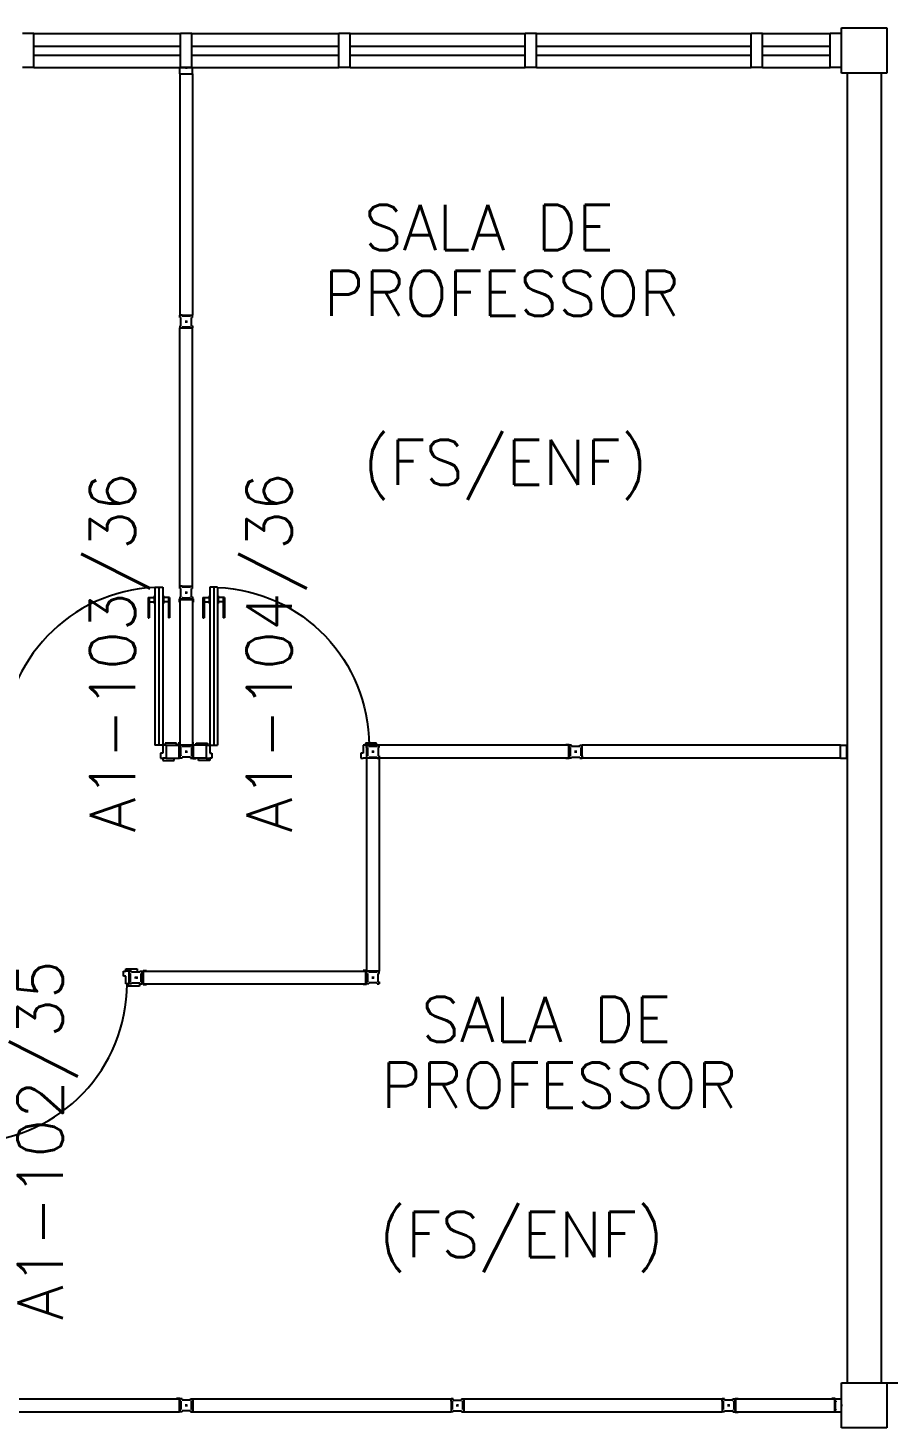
# Model space of a CAD drawing. Header units: millimetres. Extents: x 4436 to 4619, y 1272 to 1428.
# Drawn here: x 4537.76 to 4541.57, y 1304.7 to 1310.9 of the extents above; entities that cross this region are included whole.
import ezdxf

# ---------------------------------------------------------------- set-up
doc = ezdxf.new("R2010")
doc.units = ezdxf.units.MM
for name, color, linetype in [('ALV', 2, 'Continuous'), ('DIV', 2, 'Continuous'), ('DIV2', 2, 'Continuous'), ('DIVC', 2, 'Continuous'), ('ENDEREÇO', 2, 'Continuous'), ('ESTR', 3, 'Continuous'), ('JANELA', 1, 'Continuous'), ('MACANETA', 2, 'Continuous'), ('PORTA', 2, 'Continuous'), ('TEXTO', 2, 'Continuous')]:
    doc.layers.add(name, color=color, linetype=linetype)
doc.styles.add('UNB1-100', font='simplex.shx', dxfattribs={"height": 0.2})

# ---------------------------------------------------------------- blocks, each defined once
blk = doc.blocks.new('DIV12')
for p, q in [((-0.0051, 0), (0.0051, 0)), ((0, -0.0051), (0, 0.0051)), ((0.0285, 0.0285), (1.1715, 0.0285)), ((0.0285, -0.0285), (0.0285, 0.0285)), ((1.1715, -0.0285), (1.1715, 0.0285)), ((1.1949, 0), (1.2051, 0)), ((1.2, -0.0051), (1.2, 0.0051)), ((0.0285, -0.0285), (1.1715, -0.0285))]:
    blk.add_line(p, q)
blk = doc.blocks.new('MTT')
for p, q in [((-0.0285, 0.0185), (-0.0285, 0.0285)), ((-0.0185, 0.0285), (-0.0285, 0.0285)), ((-0.0235, 0.0185), (-0.0285, 0.0185)), ((-0.0235, 0.0185), (-0.0235, -0.0185)), ((-0.0185, 0.0235), (-0.0185, 0.0285)), ((-0.0185, 0.0235), (0.0185, 0.0235)), ((-0.0049, 0), (0.0049, 0)), ((0, -0.0049), (0, 0.0049)), ((0.0185, 0.0235), (0.0185, 0.0285)), ((0.0185, 0.0285), (0.0285, 0.0285)), ((0.0235, 0.0185), (0.0285, 0.0185)), ((0.0235, 0.0185), (0.0235, -0.0185)), ((0.0285, 0.0185), (0.0285, 0.0285)), ((-0.0285, -0.0185), (-0.0235, -0.0185)), ((-0.0285, -0.0185), (-0.0285, -0.0285)), ((-0.0185, -0.0285), (-0.0285, -0.0285)), ((0.0185, -0.0235), (-0.0185, -0.0235)), ((-0.0185, -0.0235), (-0.0185, -0.0285)), ((0.0185, -0.0235), (0.0185, -0.0285)), ((0.0185, -0.0285), (0.0285, -0.0285)), ((0.0285, -0.0185), (0.0235, -0.0185)), ((0.0285, -0.0185), (0.0285, -0.0285))]:
    blk.add_line(p, q)
blk = doc.blocks.new('IMTT')
for p, q in [((-0.0049, 0), (0.0049, 0)), ((0.0285, 0.0285), (0, 0.0285)), ((0, -0.0285), (0, 0.0285)), ((0.0285, -0.0285), (0, -0.0285))]:
    blk.add_line(p, q)
blk = doc.blocks.new('DOOR70')
at = {"layer": 'MACANETA', "color": 1}
for p, q in [((-0.015, -0.565), (-0.01, -0.565)), ((-0.015, -0.655), (-0.015, -0.565)), ((-0.01, -0.655), (-0.01, -0.565)), ((0.08, -0.565), (0.075, -0.565)), ((0.075, -0.655), (0.075, -0.565)), ((0.08, -0.655), (0.08, -0.565)), ((-0.015, -0.655), (0.012, -0.655)), ((-0.01, -0.635), (0.012, -0.635)), ((0.012, -0.6625), (0.012, -0.6275)), ((0.012, -0.6275), (0.015, -0.6275)), ((0.012, -0.6625), (0.015, -0.6625)), ((0.053, -0.6275), (0.05, -0.6275)), ((0.053, -0.6625), (0.05, -0.6625)), ((0.053, -0.6625), (0.053, -0.6275)), ((0.075, -0.635), (0.053, -0.635)), ((0.08, -0.655), (0.053, -0.655))]:
    blk.add_line(p, q, dxfattribs=at)
at = {"layer": 'PORTA'}
for p, q in [((0.015, -0.7), (0.015, 0)), ((0.015, 0), (0.05, 0)), ((0.05, -0.7), (0.05, 0)), ((0.05, -0.7), (0.015, -0.7))]:
    blk.add_line(p, q, dxfattribs=at)
at = {"layer": 'PORTA', "color": 1}
blk.add_arc((0.02, 0), 0.7, 272.4563, 0, dxfattribs=at)
blk = doc.blocks.new('DIV10')
for p, q in [((-0.0051, 0), (0.0051, 0)), ((0, -0.0051), (0, 0.0051)), ((0.0285, 0.0285), (0.9715, 0.0285)), ((0.0285, -0.0285), (0.0285, 0.0285)), ((0.9715, -0.0285), (0.9715, 0.0285)), ((0.9949, 0), (1.0051, 0)), ((1, -0.0051), (1, 0.0051)), ((0.0285, -0.0285), (0.9715, -0.0285))]:
    blk.add_line(p, q)
blk = doc.blocks.new('DIV123')
for p, q in [((0.0051, 1.125), (-0.0051, 1.125)), ((0, 1.1199), (0, 1.1301)), ((-0.0285, 0.0285), (-0.0285, 1.0965)), ((0.0285, 1.0965), (-0.0285, 1.0965)), ((0.0285, 0.0285), (0.0285, 1.0965)), ((0.0285, 0.0285), (-0.0285, 0.0285)), ((0.0051, 0), (-0.0051, 0)), ((0, -0.0051), (0, 0.0051))]:
    blk.add_line(p, q)

msp = doc.modelspace()

# ---------------------------------------------------------------- linework, layer by layer
at = {"layer": 'ALV'}
for p, q in [((4537.78941, 1310.87345), (4537.73941, 1310.87345)), ((4537.78941, 1310.72345), (4537.78941, 1310.87345)), ((4538.43941, 1310.72345), (4538.43941, 1310.87345)), ((4538.48941, 1310.87345), (4538.43941, 1310.87345)), ((4538.48941, 1310.72345), (4538.48941, 1310.87345)), ((4539.13941, 1310.72345), (4539.13941, 1310.87345)), ((4539.18941, 1310.87345), (4539.13941, 1310.87345)), ((4539.18941, 1310.72345), (4539.18941, 1310.87345)), ((4539.96441, 1310.72345), (4539.96441, 1310.87345)), ((4540.01441, 1310.87345), (4539.96441, 1310.87345)), ((4540.01441, 1310.72345), (4540.01441, 1310.87345)), ((4540.96441, 1310.72345), (4540.96441, 1310.87345)), ((4541.01441, 1310.87345), (4540.96441, 1310.87345)), ((4541.01441, 1310.72345), (4541.01441, 1310.87345)), ((4541.31441, 1310.72345), (4541.31441, 1310.87345)), ((4541.36441, 1310.87345), (4541.31441, 1310.87345)), ((4537.78941, 1310.72345), (4537.73941, 1310.72345)), ((4538.48941, 1310.72345), (4538.43941, 1310.72345)), ((4539.18941, 1310.72345), (4539.13941, 1310.72345)), ((4540.01441, 1310.72345), (4539.96441, 1310.72345)), ((4541.01441, 1310.72345), (4540.96441, 1310.72345)), ((4541.36441, 1310.72345), (4541.31441, 1310.72345)), ((4541.38941, 1310.69845), (4541.38941, 1304.89845)), ((4541.53941, 1310.69845), (4541.53941, 1304.89845)), ((4541.56441, 1304.89845), (4545.53941, 1304.89845)), ((4541.56441, 1304.89845), (4543.53941, 1304.89845))]:
    msp.add_line(p, q, dxfattribs=at)
at = {"layer": 'DIV'}
for p, q in [((4538.34356, 1308.42195), (4538.34356, 1307.72195)), ((4538.58599, 1308.42195), (4538.58599, 1307.72195))]:
    msp.add_line(p, q, dxfattribs=at)
at = {"layer": 'DIV2'}
for p, q in [((4538.45931, 1308.39851), (4538.46951, 1308.39851)), ((4538.46441, 1308.39341), (4538.46441, 1308.40361)), ((4538.43391, 1308.37001), (4538.43391, 1308.35563)), ((4538.43391, 1308.37001), (4538.44591, 1308.37001)), ((4538.43591, 1308.35563), (4538.43391, 1308.35563)), ((4538.43591, 1308.36801), (4538.43591, 1307.72401)), ((4538.43591, 1308.36801), (4538.49291, 1308.36801)), ((4538.44591, 1308.37501), (4538.44591, 1308.37001)), ((4538.44791, 1308.37501), (4538.44591, 1308.37501)), ((4538.44791, 1308.37501), (4538.44791, 1308.37001)), ((4538.44791, 1308.37001), (4538.48091, 1308.37001)), ((4538.48091, 1308.37501), (4538.48091, 1308.37001)), ((4538.48291, 1308.37501), (4538.48091, 1308.37501)), ((4538.48291, 1308.37501), (4538.48291, 1308.37001)), ((4538.48291, 1308.37001), (4538.49491, 1308.37001)), ((4538.49291, 1308.36801), (4538.49291, 1307.72401)), ((4538.49491, 1308.35563), (4538.49291, 1308.35563)), ((4538.49491, 1308.37001), (4538.49491, 1308.35563)), ((4538.36106, 1307.72195), (4538.36106, 1307.68695)), ((4538.37106, 1307.72195), (4538.36106, 1307.72195)), ((4538.42106, 1307.73195), (4538.37106, 1307.73195)), ((4538.37106, 1307.73195), (4538.37106, 1307.72195)), ((4538.37606, 1307.72195), (4538.37106, 1307.72195)), ((4538.37606, 1307.72195), (4538.37606, 1307.66495)), ((4538.37606, 1307.72195), (4538.43306, 1307.72195)), ((4538.43506, 1307.72395), (4538.42068, 1307.72395)), ((4538.42068, 1307.72395), (4538.42068, 1307.72195)), ((4538.42106, 1307.72195), (4538.42106, 1307.73195)), ((4538.43306, 1307.66495), (4538.43306, 1307.72195)), ((4538.43391, 1307.72201), (4538.43391, 1307.73639)), ((4538.43591, 1307.73639), (4538.43391, 1307.73639)), ((4538.43391, 1307.72201), (4538.44591, 1307.72201)), ((4538.43506, 1307.71195), (4538.43506, 1307.72395)), ((4538.44006, 1307.71195), (4538.43506, 1307.71195)), ((4538.43506, 1307.67695), (4538.43506, 1307.70995)), ((4538.44006, 1307.70995), (4538.43506, 1307.70995)), ((4538.43591, 1307.72401), (4538.49291, 1307.72401)), ((4538.44006, 1307.71195), (4538.44006, 1307.70995)), ((4538.44591, 1307.71701), (4538.44591, 1307.72201)), ((4538.44791, 1307.71701), (4538.44591, 1307.71701)), ((4538.44791, 1307.71701), (4538.44791, 1307.72201)), ((4538.44791, 1307.72201), (4538.48091, 1307.72201)), ((4538.48091, 1307.71701), (4538.48091, 1307.72201)), ((4538.48291, 1307.71701), (4538.48091, 1307.71701)), ((4538.48291, 1307.71701), (4538.48291, 1307.72201)), ((4538.48291, 1307.72201), (4538.49491, 1307.72201)), ((4538.48949, 1307.71195), (4538.49449, 1307.71195)), ((4538.48949, 1307.71195), (4538.48949, 1307.70995)), ((4538.48949, 1307.70995), (4538.49449, 1307.70995)), ((4538.49491, 1307.73639), (4538.49291, 1307.73639)), ((4538.49449, 1307.71195), (4538.49449, 1307.72395)), ((4538.49449, 1307.72395), (4538.50887, 1307.72395)), ((4538.49449, 1307.67695), (4538.49449, 1307.70995)), ((4538.49491, 1307.72201), (4538.49491, 1307.73639)), ((4538.49649, 1307.66495), (4538.49649, 1307.72195)), ((4538.55349, 1307.72195), (4538.49649, 1307.72195)), ((4538.50849, 1307.73195), (4538.55849, 1307.73195)), ((4538.50849, 1307.72195), (4538.50849, 1307.73195)), ((4538.50887, 1307.72395), (4538.50887, 1307.72195)), ((4538.55349, 1307.72195), (4538.55349, 1307.66495)), ((4538.55349, 1307.72195), (4538.55849, 1307.72195)), ((4538.55849, 1307.73195), (4538.55849, 1307.72195)), ((4538.55849, 1307.72195), (4538.56849, 1307.72195)), ((4538.56849, 1307.72195), (4538.56849, 1307.68695)), ((4539.2472, 1307.72195), (4539.2472, 1307.68695)), ((4539.2572, 1307.72195), (4539.2472, 1307.72195)), ((4539.2572, 1307.73195), (4539.2572, 1307.72195)), ((4539.3072, 1307.73195), (4539.2572, 1307.73195)), ((4539.2622, 1307.72195), (4539.2572, 1307.72195)), ((4540.15713, 1307.72195), (4539.2622, 1307.72195)), ((4539.2622, 1307.72195), (4539.2622, 1307.66495)), ((4539.3072, 1307.72195), (4539.3072, 1307.73195)), ((4540.15913, 1307.72395), (4540.14475, 1307.72395)), ((4540.14475, 1307.72395), (4540.14475, 1307.72195)), ((4540.15713, 1307.66495), (4540.15713, 1307.72195)), ((4540.15913, 1307.71195), (4540.15913, 1307.72395)), ((4540.16413, 1307.71195), (4540.15913, 1307.71195)), ((4540.15913, 1307.67695), (4540.15913, 1307.70995)), ((4540.16413, 1307.70995), (4540.15913, 1307.70995)), ((4540.16413, 1307.71195), (4540.16413, 1307.70995)), ((4538.35106, 1307.68695), (4538.35106, 1307.66495)), ((4538.36106, 1307.68695), (4538.35106, 1307.68695)), ((4538.35106, 1307.66495), (4538.36106, 1307.66495)), ((4538.36106, 1307.66495), (4538.36106, 1307.65495)), ((4538.37606, 1307.66495), (4538.36106, 1307.66495)), ((4538.36106, 1307.65495), (4538.41106, 1307.65495)), ((4538.37606, 1307.66495), (4538.43306, 1307.66495)), ((4538.41106, 1307.65495), (4538.41106, 1307.66495)), ((4538.42068, 1307.66495), (4538.42068, 1307.66295)), ((4538.43506, 1307.66295), (4538.42068, 1307.66295)), ((4538.44006, 1307.67695), (4538.43506, 1307.67695)), ((4538.43506, 1307.66295), (4538.43506, 1307.67495)), ((4538.44006, 1307.67495), (4538.43506, 1307.67495)), ((4538.44006, 1307.67695), (4538.44006, 1307.67495)), ((4538.45931, 1307.69351), (4538.46951, 1307.69351)), ((4538.45931, 1307.69345), (4538.46951, 1307.69345)), ((4538.46441, 1307.69861), (4538.46441, 1307.68841)), ((4538.46441, 1307.68835), (4538.46441, 1307.69855)), ((4538.48949, 1307.67695), (4538.49449, 1307.67695)), ((4538.48949, 1307.67695), (4538.48949, 1307.67495)), ((4538.48949, 1307.67495), (4538.49449, 1307.67495)), ((4538.49449, 1307.66295), (4538.49449, 1307.67495)), ((4538.49449, 1307.66295), (4538.50887, 1307.66295)), ((4538.55349, 1307.66495), (4538.49649, 1307.66495)), ((4538.50887, 1307.66495), (4538.50887, 1307.66295)), ((4538.51849, 1307.65495), (4538.51849, 1307.66495)), ((4538.56849, 1307.65495), (4538.51849, 1307.65495)), ((4538.55349, 1307.66495), (4538.56849, 1307.66495)), ((4538.56849, 1307.68695), (4538.57849, 1307.68695)), ((4538.56849, 1307.66495), (4538.56849, 1307.65495)), ((4538.57849, 1307.66495), (4538.56849, 1307.66495)), ((4538.57849, 1307.68695), (4538.57849, 1307.66495)), ((4539.2372, 1307.68695), (4539.2372, 1307.66495)), ((4539.2472, 1307.68695), (4539.2372, 1307.68695)), ((4539.2372, 1307.66495), (4539.2472, 1307.66495)), ((4539.2622, 1307.66495), (4539.2472, 1307.66495)), ((4540.15713, 1307.66495), (4539.2622, 1307.66495)), ((4540.14475, 1307.66495), (4540.14475, 1307.66295)), ((4540.15913, 1307.66295), (4540.14475, 1307.66295)), ((4540.16413, 1307.67695), (4540.15913, 1307.67695)), ((4540.15913, 1307.66295), (4540.15913, 1307.67495)), ((4540.16413, 1307.67495), (4540.15913, 1307.67495)), ((4540.16413, 1307.67695), (4540.16413, 1307.67495)), ((4540.19273, 1307.69345), (4540.18253, 1307.69345)), ((4540.18763, 1307.68835), (4540.18763, 1307.69855)), ((4538.18748, 1306.72193), (4538.19748, 1306.72193)), ((4538.18748, 1306.69993), (4538.18748, 1306.72193)), ((4538.19748, 1306.73193), (4538.24748, 1306.73193)), ((4538.19748, 1306.72193), (4538.19748, 1306.73193)), ((4538.21248, 1306.72193), (4538.19748, 1306.72193)), ((4538.21248, 1306.66493), (4538.21248, 1306.72193)), ((4538.24748, 1306.73193), (4538.24748, 1306.72193)), ((4538.27396, 1306.72393), (4538.28834, 1306.72393)), ((4538.27396, 1306.71193), (4538.27396, 1306.72393)), ((4538.27596, 1306.66493), (4538.27596, 1306.72193)), ((4538.27596, 1306.72193), (4539.25996, 1306.72193)), ((4538.28834, 1306.72393), (4538.28834, 1306.72193)), ((4539.24758, 1306.72393), (4539.24758, 1306.72193)), ((4539.26196, 1306.72393), (4539.24758, 1306.72393)), ((4539.25996, 1306.66493), (4539.25996, 1306.72193)), ((4539.26196, 1306.71193), (4539.26196, 1306.72393)), ((4538.19748, 1306.69993), (4538.18748, 1306.69993)), ((4538.19748, 1306.66493), (4538.19748, 1306.69993)), ((4538.20748, 1306.66493), (4538.19748, 1306.66493)), ((4538.21248, 1306.66493), (4538.20748, 1306.66493)), ((4538.20748, 1306.65493), (4538.20748, 1306.66493)), ((4538.25748, 1306.65493), (4538.20748, 1306.65493)), ((4538.24036, 1306.69343), (4538.25056, 1306.69343)), ((4538.24546, 1306.68833), (4538.24546, 1306.69853)), ((4538.25748, 1306.66493), (4538.25748, 1306.65493)), ((4538.26896, 1306.71193), (4538.26896, 1306.70993)), ((4538.26896, 1306.71193), (4538.27396, 1306.71193)), ((4538.26896, 1306.70993), (4538.27396, 1306.70993)), ((4538.26896, 1306.67693), (4538.26896, 1306.67493)), ((4538.26896, 1306.67693), (4538.27396, 1306.67693)), ((4538.26896, 1306.67493), (4538.27396, 1306.67493)), ((4538.27396, 1306.67693), (4538.27396, 1306.70993)), ((4538.27396, 1306.66293), (4538.27396, 1306.67493)), ((4538.27396, 1306.66293), (4538.28834, 1306.66293)), ((4538.27596, 1306.66493), (4539.25996, 1306.66493)), ((4538.28834, 1306.66493), (4538.28834, 1306.66293)), ((4539.24758, 1306.66493), (4539.24758, 1306.66293)), ((4539.26196, 1306.66293), (4539.24758, 1306.66293)), ((4539.26696, 1306.71193), (4539.26196, 1306.71193)), ((4539.26696, 1306.70993), (4539.26196, 1306.70993)), ((4539.26196, 1306.67693), (4539.26196, 1306.70993)), ((4539.26696, 1306.67693), (4539.26196, 1306.67693)), ((4539.26196, 1306.66293), (4539.26196, 1306.67493)), ((4539.26696, 1306.67493), (4539.26196, 1306.67493)), ((4539.26696, 1306.71193), (4539.26696, 1306.70993)), ((4539.26696, 1306.67693), (4539.26696, 1306.67493)), ((4539.28536, 1306.69343), (4539.29556, 1306.69343)), ((4539.29046, 1306.68833), (4539.29046, 1306.69853)), ((4537.42536, 1304.82695), (4538.43436, 1304.82695)), ((4538.42198, 1304.82895), (4538.42198, 1304.82695)), ((4538.43636, 1304.82895), (4538.42198, 1304.82895)), ((4538.43436, 1304.76995), (4538.43436, 1304.82695)), ((4538.43636, 1304.78195), (4538.43636, 1304.81495)), ((4540.86996, 1304.79845), (4540.85976, 1304.79845)), ((4540.86486, 1304.80355), (4540.86486, 1304.79335)), ((4540.88836, 1304.81495), (4540.88836, 1304.81695)), ((4540.88836, 1304.81695), (4540.89336, 1304.81695)), ((4540.88836, 1304.81495), (4540.89336, 1304.81495)), ((4540.89336, 1304.82895), (4540.89336, 1304.81695)), ((4540.89336, 1304.82895), (4540.90774, 1304.82895)), ((4540.89336, 1304.81495), (4540.89336, 1304.78195)), ((4540.89536, 1304.82695), (4540.89536, 1304.76995)), ((4540.89536, 1304.82695), (4541.33391, 1304.82695)), ((4540.90774, 1304.82695), (4540.90774, 1304.82895)), ((4541.33591, 1304.82895), (4541.32153, 1304.82895)), ((4541.32153, 1304.82695), (4541.32153, 1304.82895)), ((4541.33391, 1304.82695), (4541.33391, 1304.76995)), ((4541.33591, 1304.82895), (4541.33591, 1304.81695)), ((4541.34091, 1304.81695), (4541.33591, 1304.81695)), ((4541.34091, 1304.81495), (4541.33591, 1304.81495)), ((4541.33591, 1304.81495), (4541.33591, 1304.78195)), ((4541.34091, 1304.81495), (4541.34091, 1304.81695)), ((4537.42536, 1304.76995), (4538.43436, 1304.76995)), ((4540.88836, 1304.77995), (4540.88836, 1304.78195)), ((4540.88836, 1304.78195), (4540.89336, 1304.78195)), ((4540.88836, 1304.77995), (4540.89336, 1304.77995)), ((4540.89336, 1304.77995), (4540.89336, 1304.76795)), ((4540.89336, 1304.76795), (4540.90774, 1304.76795)), ((4540.89536, 1304.76995), (4541.33391, 1304.76995)), ((4540.90774, 1304.76795), (4540.90774, 1304.76995)), ((4541.32153, 1304.76795), (4541.32153, 1304.76995)), ((4541.33591, 1304.76795), (4541.32153, 1304.76795)), ((4541.34091, 1304.78195), (4541.33591, 1304.78195)), ((4541.34091, 1304.77995), (4541.33591, 1304.77995)), ((4541.33591, 1304.77995), (4541.33591, 1304.76795)), ((4541.34091, 1304.77995), (4541.34091, 1304.78195))]:
    msp.add_line(p, q, dxfattribs=at)
at = {"layer": 'ESTR'}
for p, q in [((4541.36441, 1310.69845), (4541.36441, 1310.89845)), ((4541.36441, 1310.89845), (4541.56441, 1310.89845)), ((4541.56441, 1310.89845), (4541.56441, 1310.69845)), ((4541.56441, 1310.69845), (4541.36441, 1310.69845)), ((4541.36441, 1304.69845), (4541.36441, 1304.89845)), ((4541.36441, 1304.89845), (4541.56441, 1304.89845)), ((4541.56441, 1304.89845), (4541.56441, 1304.69845)), ((4541.56441, 1304.69845), (4541.36441, 1304.69845))]:
    msp.add_line(p, q, dxfattribs=at)
at = {"layer": 'JANELA', "color": 1}
for p, q in [((4537.78941, 1310.87345), (4538.43941, 1310.87345)), ((4538.48941, 1310.87345), (4539.13941, 1310.87345)), ((4539.18941, 1310.87345), (4539.96441, 1310.87345)), ((4540.01441, 1310.87345), (4540.96441, 1310.87345)), ((4541.01441, 1310.87345), (4541.31441, 1310.87345)), ((4537.78941, 1310.81845), (4538.43941, 1310.81845)), ((4538.48941, 1310.81845), (4539.13941, 1310.81845)), ((4539.18941, 1310.81845), (4539.96441, 1310.81845)), ((4540.01441, 1310.81845), (4540.96441, 1310.81845)), ((4541.01441, 1310.81845), (4541.31441, 1310.81845)), ((4537.78941, 1310.77845), (4538.43941, 1310.77845)), ((4538.48941, 1310.77845), (4539.13941, 1310.77845)), ((4539.18941, 1310.77845), (4539.96441, 1310.77845)), ((4540.01441, 1310.77845), (4540.96441, 1310.77845)), ((4541.01441, 1310.77845), (4541.31441, 1310.77845)), ((4537.78941, 1310.72345), (4538.43941, 1310.72345)), ((4538.48941, 1310.72345), (4539.13941, 1310.72345)), ((4539.18941, 1310.72345), (4539.96441, 1310.72345)), ((4540.01441, 1310.72345), (4540.96441, 1310.72345)), ((4541.01441, 1310.72345), (4541.31441, 1310.72345))]:
    msp.add_line(p, q, dxfattribs=at)

# ---------------------------------------------------------------- block references
at = {"layer": 'DIV2'}
for name, p, rotation in [('DIV123', (4538.46441, 1310.72345), 180), ('IMTT', (4538.46441, 1310.72345), 270), ('MTT', (4538.46441, 1307.69345), 269.9270176050709)]:
    msp.add_blockref(name, p, dxfattribs=dict(at, rotation=rotation))
at = {"layer": 'DIV2', "xscale": -1}
for name, p, rotation in [('MTT', (4538.46441, 1309.59845), 180), ('DIV12', (4538.46441, 1308.39845), 270), ('MTT', (4538.46441, 1308.39845), 180), ('MTT', (4540.18812, 1307.69345), 180), ('DIV10', (4539.29046, 1307.69343), 90), ('MTT', (4538.24097, 1306.69343), 180), ('MTT', (4539.29046, 1306.69343), 270), ('MTT', (4538.46486, 1304.79845), 270), ('DIV12', (4538.46486, 1304.79845), 180), ('MTT', (4539.66486, 1304.79845), 90), ('DIV12', (4539.66486, 1304.79845), 180)]:
    msp.add_blockref(name, p, dxfattribs=dict(at, rotation=rotation))
for name, p in [('MTT', (4539.29046, 1307.69343)), ('DIV12', (4541.38812, 1307.69345)), ('IMTT', (4541.38812, 1307.69345)), ('MTT', (4540.86486, 1304.79845)), ('IMTT', (4541.36441, 1304.79845))]:
    msp.add_blockref(name, p, dxfattribs=at)
at = {"layer": 'DIVC', "rotation": 180.0000000051447}
msp.add_blockref('DOOR70', (4538.37606, 1307.72195), dxfattribs=at)
at = {"layer": 'DIVC', "xscale": -1, "rotation": 179.9999999948553}
msp.add_blockref('DOOR70', (4538.55349, 1307.72195), dxfattribs=at)
at = {"layer": 'DIVC'}
msp.add_blockref('DOOR70', (4537.48248, 1306.66493), dxfattribs=at)

# ---------------------------------------------------------------- texts
at = {"layer": 'ENDEREÇO', "style": 'UNB1-100'}
for s, p in [('A1-103/36', (4538.23808, 1307.33574)), ('A1-104/36', (4538.9318, 1307.33574)), ('A1-102/35', (4537.91798, 1305.17575))]:
    msp.add_text(s, height=0.2, rotation=90, dxfattribs=at).set_placement(p)
at = {"layer": 'TEXTO', "style": 'UNB1-100'}
for s, p in [('SALA DE', (4539.25103, 1309.9149)), ('PROFESSOR', (4539.07265, 1309.62329)), ('(FS/ENF)', (4539.2467, 1308.87528)), ('SALA DE', (4539.50468, 1306.40809)), ('PROFESSOR', (4539.32629, 1306.11647)), ('(FS/ENF)', (4539.31791, 1305.45556))]:
    msp.add_text(s, height=0.2, dxfattribs=at).set_placement(p)

doc.saveas('drawing.dxf')
